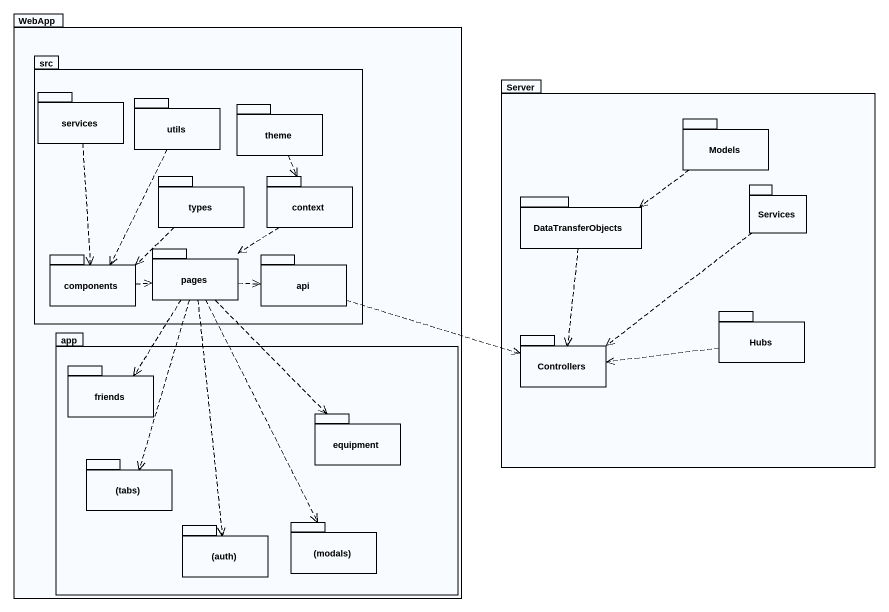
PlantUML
@startuml
package WebApp {
  package src {
    package services {
    }
    package utils {
    }
    package theme {
    }
    package types {
    }
    package context {
    }
    package components {
    }
    package pages {
    }
    package api {
    }
  }
  package app {
    package friends {
    }
    package equipment {
    }
    package "(tabs)" as tabs {
    }
    package "(auth)" as auth {
    }
    package "(modals)" as modals {
    }
  }
}
package Server {
  package Models {
  }
  package DataTransferObjects {
  }
  package Services {
  }
  package Controllers {
  }
  package Hubs {
  }
}
services ..> components
utils ..> components
theme ..> context
Models .left.> DataTransferObjects
types ..> components
context ..> pages
DataTransferObjects ..> Controllers
Services ..> Controllers
components .right.> pages
pages .right.> api
pages ..> friends
pages ..> equipment
pages ..> tabs
pages ..> auth
pages ..> modals
api .right.> Controllers
Hubs .left.> Controllers
@enduml
